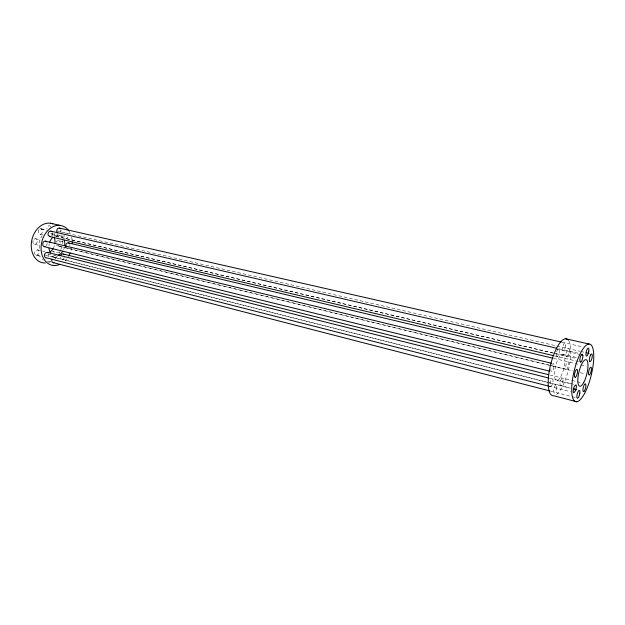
<?xml version="1.0" encoding="UTF-8"?>
<svg xmlns="http://www.w3.org/2000/svg" width="625" height="625" viewBox="0 0 625 625"><rect width="100%" height="100%" fill="white"/><g stroke="black" fill="none" stroke-linecap="round" stroke-linejoin="round"><path stroke-width="0.47" stroke-dasharray="3.12 2.34" d="M47.805 257.125L48.234 256.586A2.805 2.125 -75.4 0 0 48.703 253.836M550.641 386.773L552.227 384.703A4.047 1.297 -76.1 0 0 552.625 379.008L551.102 380.125A4.047 1.297 -76.1 0 0 549.898 384.445A4.047 1.297 -76.1 0 0 550.641 386.773L548.75 386.289M566.281 369.406L566.633 369.258A3.922 1.227 -76.4 0 0 568.352 365.523A3.922 1.227 -76.4 0 0 568.203 361.875L567.555 361.891A3.922 1.227 -76.4 0 0 565.82 365.633A3.922 1.227 -76.4 0 0 565.977 369.289L57.086 245.711A2.727 2.047 -76.6 0 1 56.641 245.383M566.969 356.352L568.109 355.211A3.953 1.242 -76.6 0 0 568.906 348.773L568.609 348.641A3.953 1.242 -76.6 0 0 567.469 349.773L567.094 350.57A3.953 1.242 -76.6 0 0 566.273 354.438A3.953 1.242 -76.6 0 0 566.969 356.352L553.68 353.227M36.367 255.273L38.445 254.102A2.781 2.133 -75.3 0 0 37.828 249.953L35.656 250.438A2.781 2.133 -75.3 0 0 34.688 253.375A2.781 2.133 -75.3 0 0 36.367 255.273L41.711 256.641M57.594 245.867L58.141 245.836A2.727 2.047 -76.6 0 0 58.68 245.625M33.117 240.547A2.797 2.148 -76.2 0 0 34.609 244.258L35.18 244.227A2.797 2.148 -76.2 0 0 37.211 241.758A2.797 2.148 -76.2 0 0 36.07 238.914L35.531 238.758A2.797 2.148 -76.2 0 0 33.445 239.906M63.219 241.633L57.969 240.523A2.727 2.047 -76.6 0 0 56.203 242.25M54.195 233.297A2.742 2.062 -77.3 0 0 55.789 236.266L57.375 235.656A2.742 2.062 -77.3 0 0 58.109 234.516M38.773 229.945A2.789 2.141 -77.2 0 0 38.555 233.305L40.484 234.281A2.789 2.141 -77.2 0 0 42.453 230.43L40.852 228.812A2.789 2.141 -77.2 0 0 39.211 229.422M562.078 342.211L582.805 346.953M56.711 230.867L579.828 351.258M580.75 351.469L584.438 352.312M40.852 228.812L46.227 230.055M41.117 228.898L46.492 230.141M558.859 348.75L578.617 353.32M556.617 349.133L579.289 354.281M59.844 235.547L50.016 233.25A10.297 7.82 -76.4 0 1 53.312 235.844M562.531 354.195L577.422 357.688M56.063 236.25L554.805 353.383M555.758 353.609L576.359 358.445M55.789 236.266L552.727 353.008M39.922 234.305L42.883 234.922M554.367 355.844L578.82 361.625M553.656 358.359L579.961 364.648M580.883 364.867L586.375 366.172M35.531 238.758L40.898 240.055M57.867 245.852L572.859 370.883M580.18 372.664L584.75 373.773M34.609 244.258L39.969 245.578M59.648 253.094L53.172 251.477L54.391 252.281M550.023 375.023L570.742 380.195M571.664 380.422L576.25 381.562M577.164 381.789L581.75 382.93M37.297 249.805L44.695 251.664M549.469 378.188L573.969 384.344M556.969 380.461L570.852 383.945M47.75 253.875L53.086 255.219M52.531 256.836L548.594 382.57M549.539 382.805L570.047 388.008M44.609 254.852L570.148 388.086M36.656 255.258L41.109 256.391M548.945 386.203L570.43 391.695M47.242 261.195L51.07 262.094M550.695 391.305L571.281 396.492M572.203 396.727L575.898 397.68M58.516 240.5L59.023 240.656A2.727 2.047 -76.6 0 1 60.141 242.719M68.516 230.469A20.336 15.273 -76.4 0 1 70.719 234.406M71.594 237.133A20.336 15.273 -76.4 0 1 72.141 240.391M71.875 247.234A20.336 15.273 -76.4 0 1 70.789 251.453M66.766 258.883A20.336 15.273 -76.4 0 1 65.148 260.688M52.297 232.719A2.812 2.133 -77.2 0 1 51.398 236.008M46.984 242.734A2.82 2.148 -76.2 0 1 46.078 246.039M55.961 258.883A2.781 2.086 -75.1 0 0 54.914 257.484L54.391 257.336A2.781 2.086 -75.1 0 0 52.773 257.984M64.336 257.523A2.758 2.055 -75.6 0 1 62.562 259.289L62.016 259.328A2.758 2.055 -75.6 0 1 60.703 258.383L60.469 257.789A2.758 2.055 -75.6 0 1 60.375 257.109M60.922 229.656A2.789 2.094 -77.6 0 1 61.016 230.344L60.961 231.062A2.789 2.094 -77.6 0 1 60.773 231.766M67.484 233.625A2.766 2.055 -77.3 0 0 67.039 233.289L66.523 233.125A2.766 2.055 -77.3 0 0 65.438 233.359M67.914 236.805A2.766 2.055 -77.3 0 1 67.172 237.953L65.594 238.562A2.766 2.055 -77.3 0 1 64.203 234.891M69.82 244.391A2.75 2.039 -76.6 0 1 69.859 245.773M68.945 247.609A2.75 2.039 -76.6 0 1 67.914 248.203L66.859 248.086A2.75 2.039 -76.6 0 1 66.414 247.758M54.383 236.227A10.383 7.797 -76.4 0 1 63.117 238.148M64.25 247.953A10.383 7.797 -76.4 0 1 63.633 249.633M56 255.727A10.383 7.797 -76.4 0 1 53.977 255.445M48.938 245.664A10.383 7.797 -76.4 0 1 49.219 243.867M550.906 368.758A4.07 1.312 -76.3 0 0 551.609 371.633L551.984 371.477A4.07 1.312 -76.3 0 0 553.805 367.609A4.07 1.312 -76.3 0 0 553.609 363.82L553.281 363.703A4.07 1.312 -76.3 0 0 552.492 364.258M551.68 365.734A4.07 1.312 -76.3 0 1 552.07 364.898M46.047 258.469A2.758 2.094 -75.1 0 1 45.727 259.102M43.164 260.133A2.758 2.094 -75.1 0 1 42.344 259.336M54.266 255.695A2.734 2.055 -75.6 0 1 52.805 256.82L52.258 256.852A2.734 2.055 -75.6 0 1 50.938 255.914L50.703 255.32A2.734 2.055 -75.6 0 1 50.609 254.648M52.086 251.727A2.734 2.055 -75.6 0 1 52.625 251.508M50.852 226.805A2.766 2.102 -77.6 0 0 50.039 225.977L49.516 225.805A2.766 2.102 -77.6 0 0 47.148 227.555L46.961 228.25A2.766 2.102 -77.6 0 0 46.914 228.969M568.492 340.398A29.227 9.273 -76.4 0 1 568.922 367.805A29.227 9.273 -76.4 0 1 556.43 394.508M60.133 230.484A20.164 15.313 -76.4 0 1 61.547 233.938M61.797 234.859A20.164 15.313 -76.4 0 1 62.469 239.766M62.477 240.602A20.164 15.313 -76.4 0 1 62.109 244.875M61.758 246.563A20.164 15.313 -76.4 0 1 60.742 249.867M60.078 251.445A20.164 15.313 -76.4 0 1 59.312 252.969M57.32 256.039A20.164 15.313 -76.4 0 1 55.398 258.219M51 261.438A20.164 15.313 -76.4 0 1 48.602 262.406M54.469 245.57A10.297 7.82 -76.4 0 1 53.469 248.023M39.75 248.359A10.297 7.82 -76.4 0 1 42.102 235.977M556.789 387.273L556.617 388.273A3.992 1.266 -76 0 1 554.852 392.109L554.477 392.281A3.992 1.266 -76 0 1 553.969 388.531L554.227 387.516A3.992 1.266 -76 0 1 556.125 384.516L556.438 384.617A3.992 1.266 -76 0 1 556.789 387.273M565.57 345.773L565.398 346.781A4.008 1.273 -76.7 0 1 563.641 350.547L563.273 350.68A4.008 1.273 -76.7 0 1 562.797 346.758L563.055 345.75A4.008 1.273 -76.7 0 1 564.93 342.859L565.242 343A4.008 1.273 -76.7 0 1 565.57 345.773M561.07 385.602L560.711 385.766A3.945 1.234 -76.1 0 1 560.039 384.727L560 383.945A3.945 1.234 -76.1 0 1 560.812 380.102A3.945 1.234 -76.1 0 1 562.344 378.094L563.008 379.148A3.945 1.234 -76.1 0 1 561.07 385.602M557.398 356.445L556.711 356.461L556.32 355.445A4.055 1.305 -76.6 0 1 556.945 351.125A4.055 1.305 -76.6 0 1 558.703 348.68L559.438 350.656A4.055 1.305 -76.6 0 1 557.398 356.445M560.805 376.586A13.477 4.273 -76.4 0 0 563.57 354.633A13.477 4.273 -76.4 0 0 554.719 370.781A13.477 4.273 -76.4 0 0 560.805 376.586"/><path stroke-width="0.94" d="M52.023 259.156L51.828 259.859A2.781 2.086 -75.1 0 0 53.461 262.797L54.016 262.758M551.391 363.242L45.375 241.133A2.82 2.148 -76.2 0 0 42.758 243.656A2.82 2.148 -76.2 0 0 44.43 246.68L45 246.648M50.328 236.602L48.398 235.633A2.812 2.133 -77.2 0 1 48.445 232.547A2.812 2.133 -77.2 0 1 50.703 231.094L51.695 231.602M565.789 338.805L589.141 344.047M50.484 223.234L60.328 225.445M59.617 228.125L561.281 342.07M586.281 352.742L589.047 353.375M50.969 231.18L556.953 348.305M581.148 354.719L583.016 355.148M50.047 236.617L553.414 355.617M68.555 242.906L552.859 358.195M44.43 246.68L549.711 371.164M63.203 253.984L548.281 374.609M47.367 252.336L548.68 378.008M573.711 388.93L576.453 389.633M573.844 389.023L576.617 389.727M548 385.961L46.164 257.781A2.805 2.125 -75.4 0 1 44.484 255.867A2.805 2.125 -75.4 0 1 45.461 252.906L47.633 252.414A2.805 2.125 -75.4 0 1 48.102 252.742M53.734 262.781L549.938 390.977M576.797 401.766L553.727 395.75A29.227 9.273 -76.4 0 1 550.789 364A29.227 9.273 -76.4 0 1 568.023 339.844M45.375 241.133L45.906 241.289A2.82 2.148 -76.2 0 1 46.375 241.633M64.156 254.719L62.945 253.906A2.758 2.055 -75.6 0 0 60.617 255.703M59.961 264.328A20.336 15.273 -76.4 0 1 42.156 255.242A20.336 15.273 -76.4 0 1 48.602 229.742A20.336 15.273 -76.4 0 1 68.516 230.469M72.25 242.078A20.336 15.273 -76.4 0 1 72.234 243.781M70.18 253.062A20.336 15.273 -76.4 0 1 68.648 256.133M60.336 228.555A2.789 2.094 -77.6 0 0 59.883 228.211L59.359 228.047A2.789 2.094 -77.6 0 0 56.992 229.813L56.805 230.516A2.789 2.094 -77.6 0 0 57.438 233.031M69.25 243.312A2.75 2.039 -76.6 0 0 68.812 242.984L67.758 242.859A2.75 2.039 -76.6 0 0 65.844 246.68M64.172 240.242A10.383 7.797 -76.4 0 1 64.75 245.312M62.82 251.18A10.383 7.797 -76.4 0 1 58.07 255.312M50.641 252.898A10.383 7.797 -76.4 0 1 48.977 248.336M49.727 242.117A10.383 7.797 -76.4 0 1 53.102 237.141M45.352 262.969A20.164 15.313 -76.4 0 1 31.695 240.727A20.164 15.313 -76.4 0 1 52.82 223.812M54.367 237.922A10.297 7.82 -76.4 0 1 54.961 242.961M53.039 248.773A10.297 7.82 -76.4 0 1 50.281 251.789M579.844 393.156L579.664 394.164A4.047 1.203 -76 0 1 577.922 398.07L577.562 398.25A4.047 1.203 -76 0 1 577.133 394.461L577.398 393.438A4.047 1.203 -76 0 1 579.242 390.375L579.547 390.477A4.047 1.203 -76 0 1 579.844 393.156M588.82 351.094L588.648 352.117A4.062 1.211 -76.7 0 1 586.914 355.945L586.562 356.078A4.062 1.211 -76.7 0 1 586.164 352.133L586.43 351.102A4.062 1.211 -76.7 0 1 588.258 348.156L588.547 348.297A4.062 1.211 -76.7 0 1 588.82 351.094M575.531 390.625L573.984 392.742A4.102 1.234 -76.1 0 1 573.312 390.406A4.102 1.234 -76.1 0 1 574.523 386.016L575.992 384.867A4.102 1.234 -76.1 0 1 575.531 390.625M590.57 355.109L590.203 355.922A4.008 1.18 -76.6 0 0 589.367 359.836A4.008 1.18 -76.6 0 0 590 361.766L591.102 360.594A4.008 1.18 -76.6 0 0 591.961 354.078L591.672 353.945A4.008 1.18 -76.6 0 0 590.57 355.109M583.953 391.398L583.602 391.57A4 1.172 -76.1 0 1 582.977 390.523L582.953 389.742A4 1.172 -76.1 0 1 583.781 385.844A4 1.172 -76.1 0 1 585.273 383.789L585.891 384.852A4 1.172 -76.1 0 1 583.953 391.398M589.492 374.805L588.867 374.852A3.977 1.164 -76.4 0 1 588.773 371.148A3.977 1.164 -76.4 0 1 590.477 367.352L591.094 367.32A3.977 1.164 -76.4 0 1 591.188 371.008A3.977 1.164 -76.4 0 1 589.492 374.805M575.492 377.266L575.125 377.43A4.133 1.25 -76.3 0 1 574.68 373.484A4.133 1.25 -76.3 0 1 576.844 369.383L577.148 369.508A4.133 1.25 -76.3 0 1 577.281 373.328A4.133 1.25 -76.3 0 1 575.492 377.266M580.875 361.992L580.219 362.016L579.859 361A4.109 1.242 -76.6 0 1 580.516 356.625A4.109 1.242 -76.6 0 1 582.227 354.125L582.898 356.109A4.109 1.242 -76.6 0 1 580.875 361.992M584.586 393.43A29.633 8.805 -76.4 0 0 591.25 345.07A29.633 8.805 -76.4 0 0 572.383 380.266A29.633 8.805 -76.4 0 0 584.586 393.43M583.828 382.297A13.664 4.062 -76.4 0 0 586.789 360.07A13.664 4.062 -76.4 0 0 578.109 376.516A13.664 4.062 -76.4 0 0 583.828 382.297"/></g></svg>
